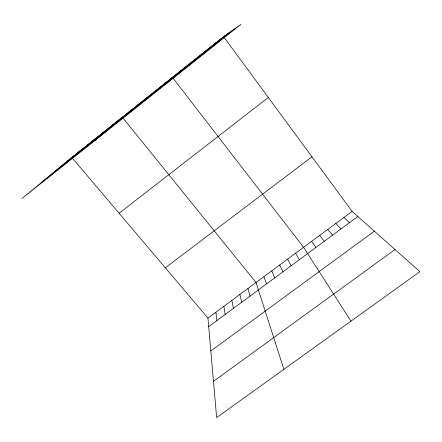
<?xml version="1.0" encoding="UTF-8"?>
<svg xmlns="http://www.w3.org/2000/svg" width="442" height="442" viewBox="0 0 442 442"><rect width="100%" height="100%" fill="white"/><g stroke="black" fill="none" stroke-linecap="round" stroke-linejoin="round"><path stroke-width="0.66" d="M166.457 83.61L172.435 77.383M163.208 84.847L164.01 84.085M154.507 91.77L155.617 90.765M145.832 98.671L147.252 97.422M137.197 105.544L138.921 104.052M128.589 112.39L130.611 110.66M94.251 141.042L122.335 117.246L256.023 282.521L283.891 369.319M111.207 126.219L113.837 124.009M102.433 133.202L105.373 130.744M93.698 140.153L96.936 137.456M84.991 147.081L88.527 144.147M76.317 153.982L80.151 150.81M223.597 36.669L71.803 157.457L22.1 198.43L240.907 24.393L223.597 36.669L352.119 211.409L419.9 271.648L216.646 417.607L207.955 318.096L72.239 157.965M67.676 160.86L225.017 35.664M55.725 170.711L229.144 32.736M40.592 183.187L234.409 29.001M119.108 213.265L268.316 97.472M165.336 267.808L311.953 156.799M207.955 318.096L352.119 211.409M208.701 326.616L357.86 216.514M210.828 350.992L374.352 231.166M213.48 381.336L395.01 249.526M214.994 43.515L216.088 42.769M206.425 50.338L207.199 49.847M197.878 57.134L198.331 56.896M343.964 217.442L349.418 222.746M335.837 223.459L341.003 228.956M327.743 229.448L332.616 235.144M319.671 235.426L324.257 241.315M172.85 77.925L303.604 247.316L350.965 321.152M311.621 241.376L315.931 247.465M295.61 253.227L299.356 259.697M287.643 259.128L291.112 265.786M279.698 265.001L282.891 271.852M271.78 270.863L274.703 277.896M263.891 276.703L266.537 283.924M247.945 288.499L250.045 296.096M239.895 294.46L241.719 302.24M231.873 300.394L233.426 308.367M223.873 306.317L225.155 314.466M215.9 312.212L216.912 320.549"/></g></svg>
